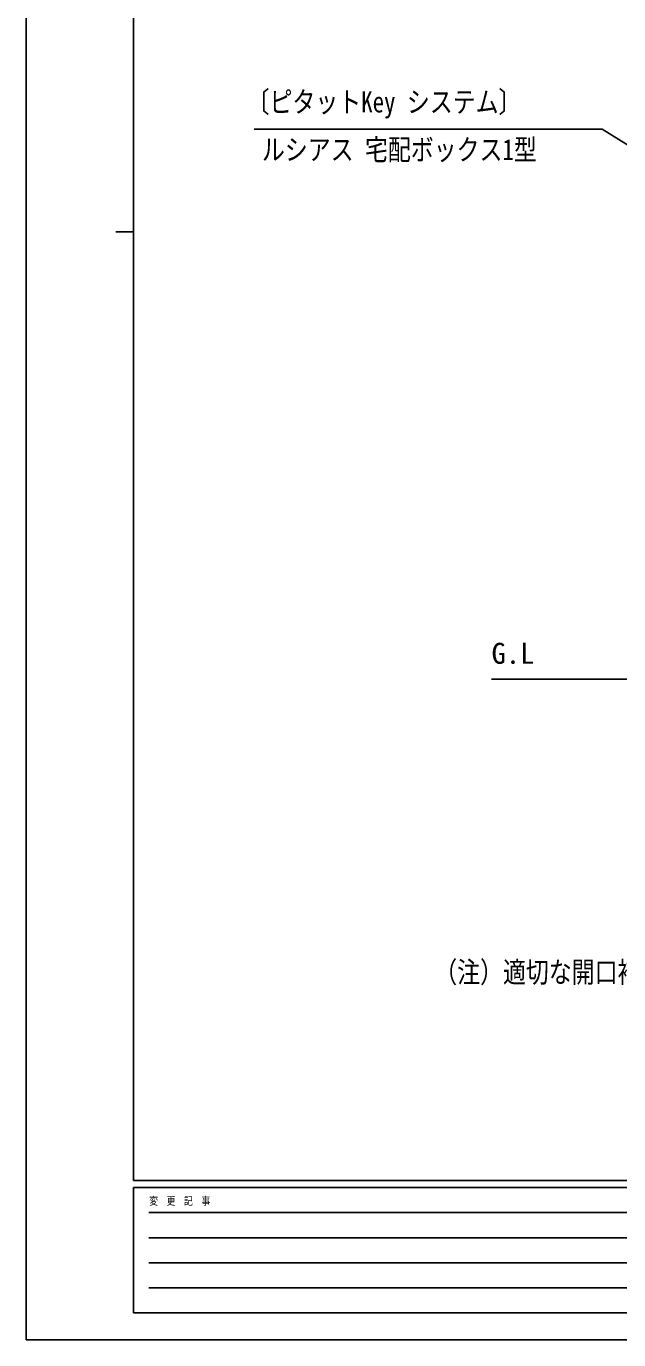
# Model space of a CAD drawing. Units: millimetres, scale not verified. Extents: x -2102 to 2102, y -1485 to 1485.
# Drawn here: x -2102 to -1275, y -1485 to 349 of the extents above; entities that cross this region are included whole.
import ezdxf
from ezdxf.enums import TextEntityAlignment as Align

# ---------------------------------------------------------------- set-up
doc = ezdxf.new("R2010")
doc.units = ezdxf.units.MM
doc.header["$LTSCALE"] = 8
for name, color, linetype in [('0-1_USER1', 3, 'Continuous'), ('0-4_YKK_D', 6, 'Continuous'), ('0-5_YKK_ZWAK', 7, 'Continuous'), ('0-6_YSS_K', 3, 'Continuous')]:
    doc.layers.add(name, color=color, linetype=linetype)
doc.styles.add('ＭＳ ゴシック', font='')
doc.styles.get('ＭＳ ゴシック').set_extended_font_data('MS Gothic')

msp = doc.modelspace()

# ---------------------------------------------------------------- linework, layer by layer
at = {"layer": '0-4_YKK_D'}
msp.add_lwpolyline([(-799.28, -103.525), (-1297.864, 205.794), (-1784.129, 205.794)], dxfattribs=at)
at = {"layer": '0-5_YKK_ZWAK'}
for p, q in [((-1952.49, -1262.5), (-1952.49, 1387.5)), ((-1977.49, 62.5), (-1952.49, 62.5)), ((1947.51, -1262.5), (-1952.49, -1262.5)), ((-652.49, -1272.5), (-1952.49, -1272.5)), ((-1952.49, -1447.5), (-1952.49, -1272.5)), ((-1931.24, -1307.5), (-677.49, -1307.5)), ((-1931.24, -1342.5), (-677.49, -1342.5)), ((-1931.24, -1377.5), (-677.49, -1377.5)), ((-1931.24, -1412.5), (-677.49, -1412.5)), ((-1952.49, -1447.5), (-652.49, -1447.5))]:
    msp.add_line(p, q, dxfattribs=at)
msp.add_lwpolyline([(-2102.5, -1485), (2102.5, -1485), (2102.5, 1485), (-2102.5, 1485)], close=True, dxfattribs=at)
at = {"layer": '0-6_YSS_K'}
msp.add_line((87.342, -562.5), (-1452.49, -562.5), dxfattribs=at)

# ---------------------------------------------------------------- texts
at = {"layer": '0-1_USER1', "style": 'ＭＳ ゴシック'}
msp.add_text('G.L', height=29.33, dxfattribs=at).set_placement((-1452.49, -549.803), align=Align.BOTTOM_LEFT)
at = {"layer": '0-1_USER1', "style": 'ＭＳ ゴシック', "width": 0.8}
msp.add_text('（注）適切な開口補強筋を設けてください。', height=29.33, dxfattribs=at).set_placement((-1532.5, -995), align=Align.BOTTOM_LEFT)
at = {"layer": '0-4_YKK_D', "style": 'ＭＳ ゴシック', "width": 0.8}
for s, p in [('〔ピタットKey システム〕', (-1794.639, 220.301)), ('ルシアス 宅配ボックス1型', (-1773.305, 153.634))]:
    msp.add_text(s, height=29.33, dxfattribs=at).set_placement(p, align=Align.BOTTOM_LEFT)
at = {"layer": '0-5_YKK_ZWAK', "style": 'ＭＳ ゴシック', "width": 0.8}
msp.add_text('変  更  記  事', height=11, dxfattribs=at).set_placement((-1930.655, -1300), align=Align.BOTTOM_LEFT)

doc.saveas('drawing.dxf')
